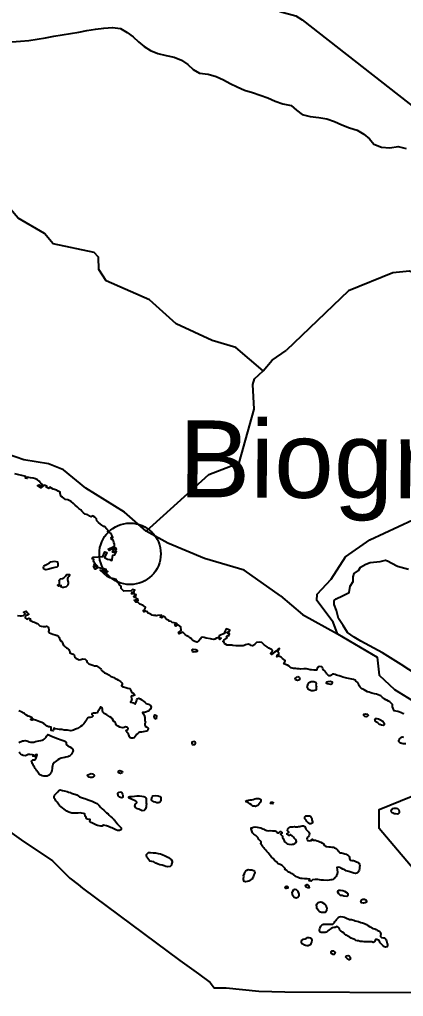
# Model space of a CAD drawing. Header units: metres. Extents: x 13.21 to 19.52, y 42.14 to 46.62.
# Drawn here: x 15.4171 to 15.5294, y 43.8117 to 44.0973 of the extents above; entities that cross this region are included whole.
import ezdxf

# ---------------------------------------------------------------- set-up
doc = ezdxf.new("R2010")
doc.units = ezdxf.units.M
doc.header["$MEASUREMENT"] = 0
for name, color, linetype in [('CESTE', 5, 'Continuous'), ('grad_manji', 1, 'Continuous'), ('granica', 2, 'Continuous'), ('hr', 9, 'Continuous'), ('naziv_manji', 1, 'Continuous'), ('PRUGE', 7, 'Continuous'), ('RIJEKE', 4, 'Continuous')]:
    doc.layers.add(name, color=color, linetype=linetype)
doc.styles.get("Standard").update_dxf_attribs({"font": 'arial.ttf'})

msp = doc.modelspace()

# ---------------------------------------------------------------- linework, layer by layer
at = {"layer": 'CESTE'}
for points in [[(15.49323, 44.09957), (15.49789, 44.09838), (15.49977, 44.09717), (15.56903, 44.04301), (15.57592, 44.04095), (15.59293, 44.03823), (15.60614, 44.03763)], [(15.48833, 43.99462), (15.48033, 44.00139), (15.47341, 44.00349), (15.4629, 44.00835), (15.45508, 44.01533), (15.44239, 44.02093), (15.44028, 44.02422), (15.44022, 44.02784), (15.43895, 44.02913), (15.42698, 44.03175), (15.4244, 44.03472), (15.41674, 44.03923), (15.41275, 44.0438), (15.40857, 44.04554), (15.40557, 44.05054), (15.40062, 44.05449), (15.39592, 44.06081), (15.39563, 44.06796), (15.39098, 44.07211), (15.38993, 44.07742), (15.386, 44.08197), (15.37364, 44.08269), (15.35175, 44.08625), (15.34647, 44.0877)], [(15.45416, 43.94772), (15.44783, 43.95325), (15.4365, 43.96029), (15.42992, 43.96568), (15.42559, 43.96744), (15.41831, 43.96858), (15.40932, 43.97169), (15.39793, 43.97866), (15.39469, 43.98141), (15.39162, 43.98815), (15.38519, 43.99587), (15.36815, 44.00631), (15.36432, 44.01093), (15.36068, 44.01761), (15.35487, 44.02347), (15.34184, 44.03433), (15.3224, 44.04236), (15.3135, 44.05019)], [(15.59072, 44.0249), (15.58337, 44.02594), (15.57589, 44.02588), (15.5621, 44.02176), (15.55558, 44.01631), (15.55341, 44.01579), (15.54612, 44.01722), (15.5312, 44.02372), (15.5263, 44.0232), (15.51329, 44.01793), (15.49507, 44.00054)], [(15.51006, 43.91768), (15.5088, 43.92114), (15.50404, 43.92747), (15.50415, 43.92929), (15.50828, 43.93373), (15.51239, 43.94026), (15.51958, 43.9452), (15.53213, 43.95102), (15.54405, 43.96034), (15.55023, 43.95763), (15.55424, 43.95923), (15.55668, 43.95847), (15.5585, 43.95956), (15.55698, 43.96282), (15.55906, 43.96614), (15.58544, 43.9944), (15.58609, 43.99615), (15.58535, 43.99969), (15.58751, 44.00425)], [(15.48833, 43.99462), (15.49094, 43.99766), (15.49507, 44.00054)], [(15.45416, 43.94772), (15.47246, 43.96429), (15.4813, 43.96774), (15.48575, 43.98335), (15.48536, 43.99056), (15.48582, 43.99228), (15.48833, 43.99462)], [(15.49346, 43.92883), (15.48277, 43.93635), (15.47123, 43.93971), (15.46048, 43.94421), (15.45416, 43.94772)], [(15.49346, 43.92883), (15.49988, 43.92334), (15.51006, 43.91768)], [(15.51006, 43.91768), (15.52172, 43.91094), (15.52228, 43.90568), (15.5268, 43.90142), (15.53813, 43.89444), (15.54223, 43.88997), (15.55305, 43.88253), (15.56323, 43.87737), (15.59172, 43.86635), (15.60907, 43.85353), (15.62433, 43.8476), (15.6286, 43.84129), (15.63092, 43.84048), (15.63402, 43.83792), (15.63902, 43.83861), (15.64132, 43.83806), (15.65063, 43.83206), (15.66616, 43.82646), (15.67203, 43.82317), (15.67656, 43.82166), (15.68389, 43.82074), (15.69288, 43.81789), (15.70094, 43.81172)]]:
    msp.add_lwpolyline(points, dxfattribs=at)
at = {"layer": 'grad_manji'}
msp.add_circle((15.44943, 43.9411), 0.00898, dxfattribs=at)
at = {"layer": 'granica'}
msp.add_lwpolyline([(15.40619, 43.86557), (15.41756, 43.85752), (15.42675, 43.85141), (15.43184, 43.84628), (15.43424, 43.84441), (15.43555, 43.84338), (15.46395, 43.82227), (15.46944, 43.81837), (15.47283, 43.81579), (15.47405, 43.8142), (15.47758, 43.81425), (15.4871, 43.81324), (15.49472, 43.81307), (15.53257, 43.81286), (15.53978, 43.81761), (15.54495, 43.83333), (15.53571, 43.84492), (15.5223, 43.86083), (15.52229, 43.86634), (15.53162, 43.87018), (15.55483, 43.86988), (15.55782, 43.87185)], dxfattribs=at)
at = {"layer": 'hr'}
for points in [[(15.52961, 43.89433), (15.52922, 43.89444), (15.5289, 43.89458), (15.52855, 43.89476), (15.52801, 43.89487), (15.5277, 43.89506), (15.5267, 43.8952), (15.52648, 43.89565), (15.52639, 43.89588), (15.52619, 43.8964), (15.52619, 43.89672), (15.52616, 43.89702), (15.52584, 43.89741), (15.52537, 43.89784), (15.52501, 43.89807), (15.52456, 43.89828), (15.52425, 43.89842), (15.52377, 43.89875), (15.52355, 43.89894), (15.52327, 43.89914), (15.52304, 43.89932), (15.52275, 43.89958), (15.5225, 43.89969), (15.52202, 43.89992), (15.52154, 43.90012), (15.52093, 43.90017), (15.52018, 43.9004), (15.51985, 43.90046), (15.51934, 43.90063), (15.51887, 43.90078), (15.51843, 43.90101), (15.51786, 43.90131), (15.51731, 43.9016), (15.51697, 43.90185), (15.51674, 43.9021), (15.51651, 43.9024), (15.51633, 43.90284), (15.51617, 43.90313), (15.51603, 43.90348), (15.51546, 43.90384), (15.51524, 43.90415), (15.5148, 43.90432), (15.51431, 43.90446), (15.5138, 43.90461), (15.51333, 43.9047), (15.51285, 43.90477), (15.51203, 43.905), (15.51164, 43.90502), (15.51113, 43.90524), (15.5106, 43.90543), (15.51024, 43.90555), (15.50983, 43.90568), (15.50938, 43.90584), (15.50903, 43.90596), (15.50862, 43.9059), (15.50831, 43.90565), (15.50798, 43.90543), (15.50764, 43.90547), (15.50733, 43.90565), (15.50719, 43.90584), (15.50701, 43.90599), (15.50685, 43.90624), (15.50662, 43.9065), (15.50636, 43.9068), (15.50623, 43.90698), (15.50604, 43.90714), (15.50582, 43.90753), (15.50573, 43.90792), (15.50547, 43.9081), (15.50486, 43.90819), (15.50448, 43.90807), (15.50432, 43.90789), (15.50413, 43.90761), (15.50404, 43.90738), (15.50395, 43.90709), (15.50318, 43.90711), (15.50246, 43.90717), (15.50214, 43.90724), (15.50144, 43.90738), (15.50099, 43.90744), (15.50067, 43.90747), (15.50026, 43.90751), (15.49937, 43.90739), (15.49893, 43.90744), (15.49829, 43.90751), (15.49791, 43.90755), (15.49762, 43.90757), (15.49727, 43.90759), (15.4968, 43.90764), (15.49651, 43.90776), (15.49622, 43.908), (15.49593, 43.9083), (15.49546, 43.90851), (15.49518, 43.90865), (15.49485, 43.90876), (15.49443, 43.90893), (15.49465, 43.90946), (15.49478, 43.90994), (15.49401, 43.91049), (15.49364, 43.91092), (15.49297, 43.91122), (15.49233, 43.91096), (15.4925, 43.91156), (15.49297, 43.91167), (15.49294, 43.91208), (15.49269, 43.91241), (15.49285, 43.91289), (15.49316, 43.91343), (15.49262, 43.91311), (15.49218, 43.91268), (15.49163, 43.91232), (15.49084, 43.91165), (15.4905, 43.91195), (15.49113, 43.91278), (15.49078, 43.91309), (15.49005, 43.91353), (15.48955, 43.91387), (15.48869, 43.91452), (15.488, 43.91518), (15.48724, 43.91525), (15.48644, 43.91516), (15.48609, 43.91489), (15.48588, 43.91466), (15.48526, 43.91421), (15.48485, 43.9143), (15.48454, 43.91452), (15.48397, 43.91471), (15.4832, 43.91452), (15.48276, 43.91427), (15.48247, 43.91418), (15.48219, 43.91418), (15.48143, 43.91416), (15.48114, 43.91419), (15.48038, 43.91423), (15.47952, 43.91428), (15.47917, 43.91437), (15.47784, 43.91444), (15.47733, 43.91469), (15.47705, 43.91478), (15.47692, 43.91527), (15.47654, 43.91549), (15.47686, 43.91583), (15.47752, 43.91632), (15.47785, 43.91654), (15.47759, 43.91691), (15.47794, 43.91721), (15.47829, 43.91714), (15.47829, 43.91739), (15.47848, 43.91774), (15.47797, 43.91787), (15.47814, 43.91829), (15.47849, 43.91845), (15.47858, 43.91881), (15.47808, 43.91902), (15.47753, 43.91918), (15.47705, 43.91822), (15.47744, 43.91817), (15.4769, 43.91778), (15.47655, 43.91765), (15.47607, 43.91746), (15.47546, 43.91715), (15.4754, 43.91669), (15.47467, 43.91641), (15.47422, 43.91616), (15.47391, 43.91607), (15.4733, 43.91618), (15.47295, 43.91626), (15.47172, 43.91644), (15.47111, 43.91662), (15.47058, 43.91673), (15.47023, 43.91665), (15.46998, 43.91626), (15.46956, 43.91571), (15.46892, 43.9153), (15.46841, 43.91544), (15.46774, 43.91578), (15.46746, 43.91605), (15.46727, 43.91632), (15.46695, 43.91656), (15.46664, 43.91688), (15.46601, 43.91716), (15.46557, 43.91755), (15.46484, 43.91821), (15.46379, 43.91768), (15.46357, 43.9181), (15.46436, 43.91873), (15.4643, 43.91978), (15.46345, 43.92036), (15.46281, 43.92), (15.46253, 43.92045), (15.4631, 43.92073), (15.46233, 43.92094), (15.46176, 43.92103), (15.46145, 43.9213), (15.46084, 43.92139), (15.46072, 43.92164), (15.46033, 43.92185), (15.45992, 43.92224), (15.45948, 43.92268), (15.45901, 43.92286), (15.45869, 43.92238), (15.45821, 43.92261), (15.45862, 43.92318), (15.45748, 43.92304), (15.4571, 43.92302), (15.45682, 43.92312), (15.45637, 43.92309), (15.45592, 43.9232), (15.45549, 43.92344), (15.45472, 43.92376), (15.45453, 43.9241), (15.45425, 43.92424), (15.4539, 43.92444), (15.45345, 43.92417), (15.45329, 43.92445), (15.45368, 43.9247), (15.45387, 43.92508), (15.45394, 43.92554), (15.45359, 43.9258), (15.45327, 43.92602), (15.45261, 43.92625), (15.45231, 43.92641), (15.45166, 43.92698), (15.45108, 43.92697), (15.45066, 43.92752), (15.45134, 43.92772), (15.4514, 43.9274), (15.45175, 43.92747), (15.45169, 43.92784), (15.4514, 43.92795), (15.45112, 43.9282), (15.45112, 43.92854), (15.45067, 43.92836), (15.45057, 43.92877), (15.45121, 43.92912), (15.45074, 43.9293), (15.44984, 43.92939), (15.45013, 43.9299), (15.45061, 43.92987), (15.45052, 43.93019), (15.4508, 43.93049), (15.45016, 43.93067), (15.44975, 43.93026), (15.44763, 43.93019), (15.44743, 43.93037), (15.44715, 43.9307), (15.44687, 43.931), (15.44687, 43.93141), (15.44671, 43.93173), (15.4463, 43.93203), (15.4461, 43.93241), (15.44586, 43.93276), (15.4456, 43.93319), (15.44535, 43.93356), (15.44468, 43.93383), (15.44351, 43.93411), (15.44268, 43.93443), (15.44065, 43.93629), (15.44139, 43.93633), (15.44224, 43.93543), (15.44294, 43.93594), (15.4426, 43.93614), (15.44218, 43.93594), (15.44205, 43.93622), (15.4424, 43.93649), (15.44133, 43.93682), (15.44082, 43.93695), (15.44002, 43.93714), (15.43922, 43.93665), (15.43878, 43.93748), (15.43916, 43.93763), (15.43949, 43.93729), (15.4399, 43.9375), (15.43954, 43.93791), (15.43901, 43.9378), (15.43889, 43.93812), (15.43924, 43.93828), (15.43904, 43.93844), (15.43879, 43.93878), (15.43876, 43.9391), (15.4388, 43.93943), (15.43835, 43.93963), (15.43866, 43.94013), (15.44143, 43.94029), (15.44206, 43.94171), (15.44264, 43.94145), (15.44196, 43.94006), (15.44286, 43.93958), (15.44346, 43.93949), (15.444, 43.93912), (15.44421, 43.9394), (15.44441, 43.94067), (15.44496, 43.94077), (15.44547, 43.94175), (15.44502, 43.94184), (15.4447, 43.9415), (15.44432, 43.94162), (15.44467, 43.94235), (15.44508, 43.94242), (15.44547, 43.94249), (15.44525, 43.94285), (15.44463, 43.94272), (15.4433, 43.94205), (15.44302, 43.94246), (15.44448, 43.94317), (15.44489, 43.94331), (15.44483, 43.94395), (15.44471, 43.94441), (15.44458, 43.94489), (15.4444, 43.94527), (15.44398, 43.94532), (15.44389, 43.94587), (15.4444, 43.94592), (15.44418, 43.94635), (15.44404, 43.94671), (15.44372, 43.94713), (15.44344, 43.94738), (15.443, 43.94734), (15.44281, 43.94766), (15.44301, 43.94793), (15.4426, 43.9483), (15.44198, 43.94904), (15.4418, 43.9491), (15.44115, 43.94945), (15.44076, 43.9498), (15.44017, 43.95029), (15.43967, 43.95077), (15.43961, 43.95129), (15.43912, 43.95185), (15.43862, 43.95207), (15.43834, 43.95219), (15.43805, 43.95187), (15.43752, 43.95215), (15.43739, 43.95235), (15.43707, 43.95248), (15.43629, 43.95274), (15.43582, 43.95309), (15.43534, 43.95355), (15.43504, 43.95396), (15.43445, 43.95435), (15.434, 43.95487), (15.43339, 43.95531), (15.43292, 43.95584), (15.43222, 43.95643), (15.43118, 43.95684), (15.43054, 43.957), (15.43007, 43.95739), (15.42964, 43.95771), (15.42917, 43.95797), (15.42906, 43.95831), (15.42896, 43.95882), (15.42896, 43.95911), (15.4284, 43.95942), (15.42796, 43.95974), (15.42691, 43.96001), (15.42596, 43.96055), (15.42566, 43.96019), (15.4249, 43.96056), (15.42512, 43.96088), (15.42429, 43.96115), (15.42336, 43.96038), (15.42238, 43.96104), (15.42286, 43.96129), (15.42343, 43.96101), (15.42378, 43.9614), (15.42334, 43.96174), (15.42311, 43.96195), (15.42283, 43.96232), (15.42236, 43.96271), (15.42181, 43.96298), (15.42109, 43.96324), (15.42032, 43.96333), (15.41944, 43.96351), (15.41931, 43.96314), (15.41886, 43.96321), (15.4189, 43.9637), (15.41569, 43.96447)], [(15.41651, 43.92306), (15.41724, 43.92296), (15.41771, 43.92296), (15.41824, 43.92306), (15.41871, 43.92354), (15.41828, 43.924), (15.41901, 43.92436), (15.41945, 43.92383), (15.41978, 43.92349), (15.41936, 43.92313), (15.41891, 43.92297), (15.41879, 43.92276), (15.41878, 43.92239), (15.41919, 43.92202), (15.41977, 43.9223), (15.42034, 43.92207), (15.42009, 43.92175), (15.42049, 43.92148), (15.42113, 43.92125), (15.42148, 43.92109), (15.4219, 43.92092), (15.42225, 43.92072), (15.42253, 43.92053), (15.42272, 43.92031), (15.42306, 43.9201), (15.42347, 43.91992), (15.42398, 43.91985), (15.42433, 43.91987), (15.42466, 43.91989), (15.42497, 43.91994), (15.42554, 43.91955), (15.42567, 43.91868), (15.4256, 43.91842), (15.42591, 43.91804), (15.42633, 43.91778), (15.4268, 43.91758), (15.42756, 43.91742), (15.42807, 43.91721), (15.42848, 43.91694), (15.42868, 43.91662), (15.4288, 43.91637), (15.42896, 43.91607), (15.42902, 43.91575), (15.42944, 43.91543), (15.42966, 43.91509), (15.42979, 43.91476), (15.42991, 43.9143), (15.43029, 43.91408), (15.43058, 43.91382), (15.43086, 43.91364), (15.43118, 43.91343), (15.43153, 43.91318), (15.43159, 43.91287), (15.43177, 43.91241), (15.43185, 43.91213), (15.43248, 43.91188), (15.43283, 43.91181), (15.43307, 43.91154), (15.43321, 43.91114), (15.43327, 43.91083), (15.43361, 43.91057), (15.43396, 43.91039), (15.43457, 43.91016), (15.43507, 43.91025), (15.43564, 43.91038), (15.43631, 43.91035), (15.4367, 43.90989), (15.43678, 43.90963), (15.43694, 43.90935), (15.43739, 43.90899), (15.43796, 43.90876), (15.43849, 43.9086), (15.43904, 43.90837), (15.43961, 43.90833), (15.44034, 43.90791), (15.44056, 43.90768), (15.44094, 43.90734), (15.4411, 43.90704), (15.44132, 43.90683), (15.44199, 43.90635), (15.44256, 43.90608), (15.44319, 43.90574), (15.44344, 43.9056), (15.4437, 43.90539), (15.44417, 43.90517), (15.44465, 43.90493), (15.445, 43.90475), (15.44553, 43.90443), (15.44608, 43.90418), (15.44661, 43.90376), (15.44699, 43.90337), (15.44709, 43.90317), (15.44709, 43.90282), (15.44696, 43.90253), (15.44743, 43.90223), (15.44778, 43.90214), (15.44819, 43.90203), (15.44876, 43.90184), (15.44933, 43.9017), (15.44956, 43.90138), (15.44975, 43.90095), (15.44987, 43.90065), (15.45044, 43.90033), (15.45079, 43.89982), (15.45035, 43.89964), (15.44996, 43.89956), (15.44974, 43.89928), (15.44981, 43.89893), (15.4499, 43.89871), (15.44987, 43.89846), (15.4498, 43.89816), (15.44955, 43.89779), (15.45047, 43.89756), (15.4506, 43.89736), (15.45092, 43.89715), (15.4513, 43.89806), (15.45136, 43.89841), (15.45151, 43.8987), (15.45196, 43.89893), (15.45241, 43.8987), (15.45284, 43.89845), (15.45307, 43.89825), (15.45339, 43.89806), (15.45386, 43.89767), (15.45418, 43.8974), (15.45481, 43.89712), (15.45544, 43.89675), (15.4556, 43.8963), (15.45541, 43.89574), (15.45524, 43.89556), (15.455, 43.89531), (15.45471, 43.89511), (15.45421, 43.89493), (15.45366, 43.89477), (15.45335, 43.89476), (15.45303, 43.8947), (15.45322, 43.8944), (15.45367, 43.89381), (15.45369, 43.89351), (15.45373, 43.89326), (15.45372, 43.89282), (15.45376, 43.8923), (15.4539, 43.89189), (15.45376, 43.89153), (15.45375, 43.89122), (15.45389, 43.89071), (15.45435, 43.8904), (15.45458, 43.89021), (15.45471, 43.89001), (15.45464, 43.8896), (15.4542, 43.88925), (15.45328, 43.88903), (15.45274, 43.88894), (15.45229, 43.88895), (15.45191, 43.88877), (15.45165, 43.88859), (15.4514, 43.88838), (15.45121, 43.88811), (15.45096, 43.88772), (15.45067, 43.88733), (15.45028, 43.8872), (15.44977, 43.8872), (15.44942, 43.88733), (15.4493, 43.88759), (15.44912, 43.88793), (15.44908, 43.8882), (15.44896, 43.88841), (15.44882, 43.8887), (15.4486, 43.88891), (15.44826, 43.88923), (15.44842, 43.88955), (15.44878, 43.88972), (15.44886, 43.8901), (15.4487, 43.89038), (15.44841, 43.89044), (15.44813, 43.89052), (15.44769, 43.89033), (15.44729, 43.89028), (15.44682, 43.89036), (15.44645, 43.89043), (15.44591, 43.89068), (15.44547, 43.89089), (15.44525, 43.89118), (15.44527, 43.89152), (15.44506, 43.89191), (15.44458, 43.89217), (15.44448, 43.89248), (15.4442, 43.89292), (15.44398, 43.89321), (15.44355, 43.89342), (15.44322, 43.89363), (15.44265, 43.89405), (15.44227, 43.89423), (15.44186, 43.89443), (15.44151, 43.89483), (15.44136, 43.89528), (15.44138, 43.89572), (15.4413, 43.89611), (15.44092, 43.89636), (15.4406, 43.89586), (15.4404, 43.89567), (15.44025, 43.89537), (15.44002, 43.89503), (15.43983, 43.8946), (15.43936, 43.89448), (15.43869, 43.89455), (15.43828, 43.89437), (15.43825, 43.89414), (15.43847, 43.89396), (15.43862, 43.89375), (15.43821, 43.89338), (15.43777, 43.89327), (15.43738, 43.89325), (15.43695, 43.89309), (15.43675, 43.89284), (15.43672, 43.89251), (15.4364, 43.8921), (15.43624, 43.89176), (15.43595, 43.89144), (15.43573, 43.89121), (15.43541, 43.89096), (15.43494, 43.89064), (15.43459, 43.89039), (15.43401, 43.89009), (15.43344, 43.88982), (15.43284, 43.88959), (15.43208, 43.88932), (15.43116, 43.88952), (15.43017, 43.8896), (15.42948, 43.88971), (15.42881, 43.88975), (15.42821, 43.88989), (15.42754, 43.88991), (15.42713, 43.89015), (15.42697, 43.88937), (15.42634, 43.8895), (15.42634, 43.89042), (15.42599, 43.89053), (15.42554, 43.89056), (15.42514, 43.89075), (15.42475, 43.89104), (15.42418, 43.89152), (15.42361, 43.8918), (15.42304, 43.89203), (15.42256, 43.89218), (15.42209, 43.89234), (15.42146, 43.8926), (15.42114, 43.89275), (15.42066, 43.89244), (15.42032, 43.89269), (15.42079, 43.89317), (15.42006, 43.89354), (15.41965, 43.89368), (15.4191, 43.8939), (15.41854, 43.89441), (15.41819, 43.89464), (15.41782, 43.89484), (15.41739, 43.895), (15.41692, 43.89523)], [(15.41691, 43.88599), (15.41792, 43.8864), (15.41792, 43.8864), (15.41837, 43.88646), (15.41872, 43.88652), (15.41925, 43.88647), (15.41951, 43.88633), (15.41996, 43.88614), (15.42031, 43.88605), (15.42078, 43.88603), (15.42129, 43.88606), (15.42173, 43.88622), (15.4223, 43.88638), (15.42271, 43.88646), (15.42335, 43.88655), (15.42367, 43.88664), (15.42402, 43.88676), (15.42427, 43.8869), (15.42449, 43.88711), (15.42471, 43.88736), (15.42485, 43.88756), (15.425, 43.88783), (15.42519, 43.88804), (15.42541, 43.88829), (15.42567, 43.88817), (15.42608, 43.88799), (15.42645, 43.88785), (15.42719, 43.88756), (15.42788, 43.88724), (15.42851, 43.88701), (15.42902, 43.88685), (15.42957, 43.88666), (15.43014, 43.88641), (15.43051, 43.88626), (15.43077, 43.88607), (15.43073, 43.88561), (15.43087, 43.88526), (15.43125, 43.88499), (15.43184, 43.88468), (15.43229, 43.88444), (15.43261, 43.88414), (15.43277, 43.88355), (15.43257, 43.88309), (15.43231, 43.88259), (15.4319, 43.88213), (15.43161, 43.88198), (15.43118, 43.88179), (15.4306, 43.88166), (15.43032, 43.88158), (15.42974, 43.88149), (15.42931, 43.8814), (15.42879, 43.88118), (15.42828, 43.88087), (15.42787, 43.88058), (15.42756, 43.88031), (15.42723, 43.88008), (15.42702, 43.87985), (15.42679, 43.8795), (15.42673, 43.8791), (15.42662, 43.87868), (15.42663, 43.87831), (15.42653, 43.87779), (15.42644, 43.87749), (15.42631, 43.87708), (15.42605, 43.87669), (15.4258, 43.87644), (15.42551, 43.87626), (15.42526, 43.87614), (15.42479, 43.8761), (15.42422, 43.87612), (15.42371, 43.87625), (15.4231, 43.87651), (15.42288, 43.87673), (15.42245, 43.87727), (15.42219, 43.87766), (15.42193, 43.87802), (15.42171, 43.87839), (15.42149, 43.87873), (15.4213, 43.87907), (15.42108, 43.87944), (15.4209, 43.87976), (15.4208, 43.88001), (15.42058, 43.88029), (15.42074, 43.88063), (15.42095, 43.88085), (15.42153, 43.88092), (15.42175, 43.8812), (15.42192, 43.88145), (15.42207, 43.88172), (15.42223, 43.88239), (15.42195, 43.88248), (15.42143, 43.88182), (15.42102, 43.88191), (15.42131, 43.88228), (15.42086, 43.88232), (15.42011, 43.88246), (15.41966, 43.88242), (15.41925, 43.88221), (15.419, 43.88212), (15.41871, 43.8821), (15.41814, 43.88216), (15.41779, 43.88231), (15.41747, 43.88255), (15.41716, 43.88288), (15.417, 43.88313)], [(15.53004, 43.88561), (15.52926, 43.88557), (15.52893, 43.88566), (15.52865, 43.88575), (15.52824, 43.88602), (15.52802, 43.88627), (15.52805, 43.88659), (15.52824, 43.88696), (15.52836, 43.88714), (15.52865, 43.88741), (15.52899, 43.88758), (15.52941, 43.88753)]]:
    msp.add_lwpolyline(points, dxfattribs=at)
for points in [[(15.42731, 43.93893), (15.42823, 43.93872), (15.42829, 43.93814), (15.42826, 43.9375), (15.42801, 43.93724), (15.4274, 43.93712), (15.42664, 43.93687), (15.42563, 43.93657), (15.42483, 43.93639), (15.42416, 43.93664), (15.42407, 43.93696), (15.42416, 43.93748), (15.42458, 43.93783), (15.42518, 43.9381), (15.42588, 43.93842), (15.42629, 43.93875), (15.42731, 43.93893)], [(15.42962, 43.93122), (15.42919, 43.93147), (15.42924, 43.93181), (15.42848, 43.93165), (15.42823, 43.93192), (15.42875, 43.9322), (15.4288, 43.93254), (15.4288, 43.93291), (15.42868, 43.9333), (15.42884, 43.9336), (15.42912, 43.93378), (15.42963, 43.93387), (15.43002, 43.93405), (15.43024, 43.93426), (15.43052, 43.93458), (15.43075, 43.9349), (15.43104, 43.93506), (15.4317, 43.93506), (15.43173, 43.93483), (15.43148, 43.93449), (15.43119, 43.93419), (15.4311, 43.93385), (15.43112, 43.93361), (15.43122, 43.93309), (15.43132, 43.93279), (15.43132, 43.93245), (15.43121, 43.93195), (15.43106, 43.93172), (15.43074, 43.93149), (15.43039, 43.93136), (15.42991, 43.93124), (15.42962, 43.93122)], [(15.4754, 43.91669), (15.4761, 43.91641), (15.47569, 43.91609), (15.4754, 43.91669)], [(15.46799, 43.91237), (15.46768, 43.91251), (15.46755, 43.91306), (15.4679, 43.91319), (15.46863, 43.91315), (15.46904, 43.91292), (15.46901, 43.91257), (15.46873, 43.91241), (15.46799, 43.91237)], [(15.49846, 43.90522), (15.4989, 43.90499), (15.49903, 43.90479), (15.4991, 43.90456), (15.49897, 43.90435), (15.49871, 43.90417), (15.4984, 43.90412), (15.49777, 43.90428), (15.49769, 43.90469), (15.49846, 43.90522)], [(15.50378, 43.9026), (15.50394, 43.9024), (15.50387, 43.90214), (15.50384, 43.90169), (15.50384, 43.90148), (15.50378, 43.90125), (15.50334, 43.90111), (15.50299, 43.90107), (15.50248, 43.90109), (15.50216, 43.90115), (15.50165, 43.90145), (15.50129, 43.90198), (15.50127, 43.90225), (15.5013, 43.90245), (15.50139, 43.90269), (15.50145, 43.90303), (15.50162, 43.90328), (15.50196, 43.90358), (15.50241, 43.90376), (15.50314, 43.90377), (15.50367, 43.90354), (15.50381, 43.9032), (15.50378, 43.9026)], [(15.50803, 43.90387), (15.50854, 43.90366), (15.50854, 43.90341), (15.50845, 43.90302), (15.50819, 43.90288), (15.50765, 43.90297), (15.50714, 43.90308), (15.50676, 43.90341), (15.50695, 43.90371), (15.50732, 43.90382), (15.50803, 43.90387)], [(15.45702, 43.89282), (15.45659, 43.89307), (15.45649, 43.89348), (15.45668, 43.89406), (15.45713, 43.8938), (15.45702, 43.89282)], [(15.51899, 43.89421), (15.51902, 43.8938), (15.51877, 43.89353), (15.51846, 43.89348), (15.51808, 43.89353), (15.51779, 43.89385), (15.51784, 43.89422), (15.51842, 43.89433), (15.51899, 43.89421)], [(15.52335, 43.89221), (15.52355, 43.89189), (15.52373, 43.89161), (15.52377, 43.89141), (15.52371, 43.89116), (15.52358, 43.89095), (15.52301, 43.891), (15.52247, 43.89122), (15.52221, 43.89139), (15.52187, 43.8917), (15.52132, 43.892), (15.52113, 43.8922), (15.52107, 43.89244), (15.52103, 43.89269), (15.52122, 43.893), (15.52163, 43.89301), (15.52208, 43.89285), (15.52244, 43.89266), (15.52335, 43.89221)], [(15.46811, 43.88638), (15.46845, 43.88603), (15.46846, 43.88562), (15.46824, 43.88525), (15.4677, 43.88525), (15.46763, 43.88564), (15.46757, 43.88613), (15.46811, 43.88638)], [(15.44722, 43.87745), (15.44708, 43.87708), (15.44658, 43.87692), (15.44604, 43.87706), (15.44601, 43.8775), (15.4461, 43.8777), (15.44645, 43.87772), (15.44722, 43.87745)], [(15.43805, 43.87691), (15.43846, 43.87675), (15.4389, 43.87645), (15.4389, 43.87609), (15.43867, 43.87584), (15.43832, 43.87574), (15.43789, 43.8757), (15.4375, 43.87579), (15.43716, 43.87597), (15.43697, 43.87625), (15.43706, 43.8765), (15.43805, 43.87691)], [(15.42965, 43.87193), (15.43012, 43.87184), (15.43101, 43.87159), (15.43145, 43.87141), (15.43187, 43.87129), (15.43224, 43.87115), (15.43263, 43.87102), (15.43291, 43.87093), (15.43329, 43.87084), (15.43383, 43.8707), (15.43424, 43.87037), (15.43462, 43.87007), (15.43522, 43.86989), (15.43577, 43.86971), (15.43624, 43.86957), (15.43671, 43.86941), (15.43742, 43.86909), (15.43833, 43.86881), (15.43928, 43.86833), (15.43978, 43.86808), (15.44027, 43.8676), (15.44086, 43.86698), (15.44128, 43.86661), (15.44175, 43.86618), (15.44226, 43.86572), (15.44258, 43.86543), (15.44298, 43.86506), (15.44331, 43.86469), (15.44371, 43.86432), (15.44418, 43.86389), (15.44454, 43.86355), (15.44469, 43.86334), (15.44497, 43.86311), (15.44523, 43.86276), (15.44558, 43.86237), (15.4457, 43.86219), (15.44608, 43.86178), (15.4463, 43.86151), (15.44663, 43.86125), (15.44681, 43.86098), (15.44685, 43.86066), (15.44672, 43.86041), (15.44637, 43.8602), (15.44573, 43.8602), (15.44526, 43.86041), (15.44488, 43.86064), (15.44453, 43.8608), (15.44412, 43.861), (15.4437, 43.86114), (15.44307, 43.86144), (15.44254, 43.86162), (15.4417, 43.86176), (15.44117, 43.86146), (15.44086, 43.86149), (15.43994, 43.86165), (15.43959, 43.86183), (15.43898, 43.86213), (15.43845, 43.86238), (15.43803, 43.86259), (15.4378, 43.86275), (15.43768, 43.86298), (15.43772, 43.86345), (15.43699, 43.8635), (15.43664, 43.86376), (15.43655, 43.86401), (15.43642, 43.86428), (15.43629, 43.86453), (15.43623, 43.86508), (15.43576, 43.86522), (15.43525, 43.86534), (15.4348, 43.86536), (15.43427, 43.86531), (15.43316, 43.86532), (15.43236, 43.86529), (15.43151, 43.86561), (15.43097, 43.86589), (15.43055, 43.86615), (15.43011, 43.86644), (15.42967, 43.86681), (15.42925, 43.86715), (15.42881, 43.86754), (15.4285, 43.86793), (15.4283, 43.86818), (15.42808, 43.86851), (15.42771, 43.86891), (15.42749, 43.86935), (15.42727, 43.86964), (15.4272, 43.8701), (15.42732, 43.87056), (15.42771, 43.87097), (15.4279, 43.87114), (15.42815, 43.87134), (15.42828, 43.87157), (15.42863, 43.87193), (15.42898, 43.87208), (15.42965, 43.87193)], [(15.44644, 43.87152), (15.44689, 43.87139), (15.44714, 43.87109), (15.44723, 43.87084), (15.44735, 43.87042), (15.44735, 43.87011), (15.44723, 43.86985), (15.44698, 43.86977), (15.44659, 43.86983), (15.44637, 43.86997), (15.44606, 43.87025), (15.44596, 43.87044), (15.4459, 43.87068), (15.44584, 43.87089), (15.44587, 43.87111), (15.44644, 43.87152)], [(15.45138, 43.87035), (15.45183, 43.87033), (15.45221, 43.87035), (15.45288, 43.87025), (15.45341, 43.87019), (15.45376, 43.87003), (15.45404, 43.86977), (15.45412, 43.86948), (15.45414, 43.86907), (15.45417, 43.86873), (15.45417, 43.86824), (15.4542, 43.86795), (15.45416, 43.86758), (15.45411, 43.86719), (15.45401, 43.86689), (15.45394, 43.8666), (15.45376, 43.8663), (15.45357, 43.86605), (15.45296, 43.86601), (15.45255, 43.86621), (15.45223, 43.86641), (15.45198, 43.86651), (15.45157, 43.8666), (15.45131, 43.86671), (15.451, 43.86692), (15.45084, 43.86743), (15.4509, 43.86772), (15.45106, 43.86798), (15.45119, 43.86818), (15.45138, 43.8685), (15.45116, 43.86879), (15.45072, 43.86898), (15.45027, 43.86921), (15.44986, 43.86939), (15.44954, 43.86953), (15.44917, 43.86965), (15.44904, 43.86983), (15.44903, 43.8701), (15.44932, 43.8702), (15.4497, 43.8702), (15.45005, 43.87015), (15.45138, 43.87035)], [(15.45585, 43.87019), (15.4562, 43.87035), (15.45687, 43.87042), (15.45761, 43.87034), (15.45814, 43.87013), (15.45846, 43.86994), (15.45846, 43.86936), (15.45839, 43.86895), (15.45823, 43.86859), (15.45798, 43.86838), (15.45766, 43.86833), (15.45728, 43.86833), (15.45675, 43.86849), (15.45642, 43.86863), (15.45608, 43.86881), (15.45582, 43.86902), (15.45567, 43.86927), (15.45585, 43.87019)], [(15.48315, 43.86869), (15.48363, 43.86897), (15.48411, 43.8691), (15.48459, 43.86917), (15.48502, 43.86924), (15.48545, 43.8693), (15.48595, 43.86949), (15.48633, 43.86962), (15.48674, 43.86962), (15.48713, 43.86957), (15.48754, 43.86942), (15.4877, 43.86918), (15.48763, 43.86878), (15.48744, 43.86838), (15.48722, 43.86802), (15.48703, 43.86775), (15.4868, 43.86752), (15.48651, 43.86741), (15.48614, 43.86726), (15.48582, 43.86731), (15.48547, 43.86734), (15.48515, 43.86756), (15.4849, 43.86773), (15.48449, 43.86798), (15.48433, 43.86816), (15.48405, 43.86834), (15.48315, 43.86869)], [(15.49128, 43.8685), (15.49118, 43.86804), (15.49048, 43.86811), (15.49071, 43.8685), (15.49128, 43.8685)], [(15.52708, 43.86513), (15.52676, 43.8651), (15.52647, 43.86527), (15.52613, 43.86542), (15.52593, 43.86558), (15.52581, 43.86595), (15.52587, 43.86616), (15.526, 43.86641), (15.52621, 43.86663), (15.5267, 43.86673), (15.5273, 43.86671), (15.52764, 43.86662), (15.52787, 43.86648), (15.52806, 43.86632), (15.52816, 43.86591), (15.52816, 43.86552), (15.52801, 43.86534), (15.52775, 43.86502), (15.52708, 43.86513)], [(15.50128, 43.86448), (15.50187, 43.86448), (15.50226, 43.86422), (15.50242, 43.86395), (15.50255, 43.8637), (15.50261, 43.86333), (15.50271, 43.86309), (15.50277, 43.86279), (15.50274, 43.86258), (15.50271, 43.86235), (15.5023, 43.86222), (15.50202, 43.86221), (15.50169, 43.86234), (15.50151, 43.86251), (15.50113, 43.86282), (15.50089, 43.86321), (15.50071, 43.86342), (15.50057, 43.86365), (15.50055, 43.864), (15.50052, 43.86425), (15.50087, 43.86447), (15.50128, 43.86448)], [(15.49452, 43.85725), (15.49464, 43.8569), (15.49515, 43.85657), (15.4954, 43.85636), (15.49588, 43.85622), (15.49652, 43.85618), (15.4969, 43.85621), (15.49718, 43.85625), (15.49763, 43.85646), (15.49798, 43.85669), (15.4981, 43.85703), (15.49801, 43.85728), (15.49778, 43.8576), (15.49743, 43.85799), (15.49724, 43.85827), (15.49689, 43.85861), (15.49638, 43.85906), (15.49593, 43.85881), (15.4953, 43.85929), (15.4959, 43.85962), (15.49568, 43.85989), (15.49548, 43.86011), (15.49555, 43.86069), (15.49576, 43.86094), (15.49602, 43.86115), (15.49636, 43.86129), (15.49675, 43.8613), (15.49709, 43.86133), (15.49748, 43.86136), (15.49783, 43.86131), (15.49843, 43.86131), (15.49871, 43.86136), (15.49904, 43.86143), (15.49941, 43.86152), (15.49973, 43.86157), (15.50011, 43.86159), (15.50053, 43.86143), (15.50063, 43.86116), (15.50072, 43.86091), (15.50088, 43.86063), (15.50113, 43.86029), (15.50149, 43.8599), (15.50171, 43.85972), (15.5019, 43.85928), (15.5018, 43.85891), (15.50171, 43.85871), (15.50159, 43.8585), (15.50136, 43.85825), (15.50117, 43.85793), (15.50118, 43.8577), (15.50134, 43.85734), (15.50181, 43.8572), (15.50251, 43.85727), (15.50247, 43.85762), (15.50274, 43.85769), (15.50292, 43.85743), (15.50368, 43.85743), (15.50419, 43.85723), (15.50455, 43.85712), (15.50492, 43.85696), (15.50524, 43.85679), (15.50575, 43.85648), (15.50601, 43.85629), (15.50627, 43.85582), (15.50667, 43.85559), (15.507, 43.85552), (15.50753, 43.85548), (15.50792, 43.85545), (15.50843, 43.85538), (15.5089, 43.85532), (15.50922, 43.8552), (15.50967, 43.85496), (15.50991, 43.85479), (15.51007, 43.85459), (15.51043, 43.85422), (15.51049, 43.85402), (15.51065, 43.85379), (15.51097, 43.85373), (15.51126, 43.8537), (15.51161, 43.85365), (15.51196, 43.85354), (15.51228, 43.85345), (15.51259, 43.85336), (15.51329, 43.85286), (15.51351, 43.85261), (15.51361, 43.85231), (15.51365, 43.85208), (15.51374, 43.85179), (15.51377, 43.85153), (15.51431, 43.85149), (15.51482, 43.85142), (15.51511, 43.85133), (15.51568, 43.85112), (15.51596, 43.85101), (15.51625, 43.85083), (15.51647, 43.85055), (15.51654, 43.85035), (15.5166, 43.84987), (15.51657, 43.84952), (15.51651, 43.84906), (15.51642, 43.84865), (15.51635, 43.84838), (15.51616, 43.8481), (15.51595, 43.84788), (15.51572, 43.84772), (15.51537, 43.84762), (15.51486, 43.84773), (15.51454, 43.84788), (15.51403, 43.84803), (15.51344, 43.84821), (15.51267, 43.84849), (15.51238, 43.8486), (15.51198, 43.84881), (15.51169, 43.84896), (15.51118, 43.84922), (15.51092, 43.8494), (15.51035, 43.84955), (15.5099, 43.84944), (15.50997, 43.84887), (15.51003, 43.84862), (15.51007, 43.84823), (15.51008, 43.84791), (15.51004, 43.84765), (15.51001, 43.8474), (15.50982, 43.84709), (15.5097, 43.84683), (15.50944, 43.84651), (15.50926, 43.84622), (15.50901, 43.8461), (15.50878, 43.84594), (15.50847, 43.84584), (15.50814, 43.84577), (15.50761, 43.84568), (15.50707, 43.84562), (15.50602, 43.84568), (15.50532, 43.84575), (15.50479, 43.84583), (15.50436, 43.84588), (15.50393, 43.84588), (15.50354, 43.84586), (15.50281, 43.84583), (15.50243, 43.84542), (15.50184, 43.84551), (15.50205, 43.84599), (15.50167, 43.84604), (15.50123, 43.84608), (15.50078, 43.8461), (15.50044, 43.84612), (15.4998, 43.84617), (15.49938, 43.84622), (15.49903, 43.84633), (15.49856, 43.84649), (15.49814, 43.84672), (15.49779, 43.84692), (15.49729, 43.84723), (15.49668, 43.84762), (15.49633, 43.84785), (15.49589, 43.84808), (15.49547, 43.84836), (15.49525, 43.84851), (15.49465, 43.84887), (15.49475, 43.84912), (15.4945, 43.8494), (15.49425, 43.8497), (15.4939, 43.85003), (15.49335, 43.85025), (15.49274, 43.85048), (15.49221, 43.85108), (15.4917, 43.85152), (15.49126, 43.852), (15.49081, 43.85244), (15.49041, 43.85296), (15.49012, 43.85335), (15.48984, 43.85372), (15.48946, 43.85413), (15.48914, 43.8545), (15.48877, 43.85487), (15.48851, 43.85514), (15.48823, 43.85545), (15.48769, 43.85635), (15.48775, 43.85685), (15.48747, 43.8572), (15.48706, 43.85761), (15.48678, 43.85818), (15.48618, 43.8588), (15.48567, 43.85917), (15.48526, 43.85954), (15.48513, 43.85986), (15.48501, 43.86013), (15.48491, 43.86043), (15.48481, 43.86075), (15.48481, 43.86098), (15.48527, 43.86103), (15.48557, 43.86118), (15.48598, 43.86129), (15.48659, 43.86125), (15.4871, 43.8611), (15.48765, 43.86102), (15.48821, 43.86069), (15.48851, 43.86058), (15.48881, 43.86043), (15.48942, 43.86021), (15.48988, 43.86017), (15.49039, 43.86021), (15.49105, 43.86017), (15.4919, 43.86013), (15.49226, 43.85991), (15.49256, 43.85957), (15.49296, 43.85953), (15.49344, 43.85993), (15.49394, 43.85953), (15.49341, 43.8592), (15.49363, 43.85898), (15.49388, 43.8587), (15.49401, 43.85843), (15.49403, 43.85817), (15.49419, 43.8579), (15.49452, 43.85725)], [(15.45698, 43.85073), (15.45641, 43.85106), (15.45578, 43.85117), (15.45523, 43.85131), (15.45489, 43.85161), (15.45464, 43.85204), (15.45436, 43.85243), (15.45422, 43.85284), (15.45423, 43.85326), (15.45477, 43.85376), (15.45544, 43.85376), (15.4562, 43.85366), (15.45689, 43.85367), (15.45769, 43.85353), (15.45832, 43.85339), (15.45885, 43.85326), (15.45968, 43.85284), (15.46025, 43.85257), (15.46063, 43.85236), (15.46111, 43.85199), (15.46145, 43.85174), (15.4617, 43.8513), (15.46171, 43.85098), (15.46158, 43.85039), (15.46158, 43.85007), (15.46117, 43.84968), (15.46034, 43.84961), (15.45986, 43.84975), (15.45939, 43.84986), (15.45882, 43.85005), (15.45815, 43.85023), (15.45768, 43.85039), (15.45698, 43.85073)], [(15.48298, 43.84777), (15.48297, 43.8481), (15.48329, 43.84842), (15.48358, 43.84864), (15.48399, 43.84879), (15.4844, 43.84876), (15.485, 43.84871), (15.48555, 43.84857), (15.48579, 43.84832), (15.48591, 43.848), (15.48586, 43.84768), (15.48566, 43.84727), (15.48551, 43.84683), (15.4854, 43.84657), (15.48525, 43.84626), (15.48509, 43.84605), (15.48474, 43.84578), (15.48451, 43.8456), (15.48416, 43.84545), (15.48363, 43.8453), (15.48318, 43.84526), (15.48281, 43.84535), (15.48261, 43.84588), (15.48265, 43.84627), (15.48272, 43.8467), (15.48265, 43.84705), (15.48271, 43.84727), (15.48298, 43.84777)], [(15.49552, 43.84385), (15.49555, 43.8436), (15.49559, 43.84339), (15.49511, 43.84323), (15.49479, 43.84348), (15.49488, 43.84382), (15.49527, 43.84398), (15.49552, 43.84385)], [(15.49734, 43.84294), (15.49765, 43.84306), (15.49797, 43.84298), (15.49844, 43.84264), (15.49848, 43.84243), (15.49871, 43.84194), (15.49877, 43.84159), (15.49883, 43.84134), (15.49878, 43.841), (15.49846, 43.8406), (15.49798, 43.84042), (15.49741, 43.84067), (15.49709, 43.84102), (15.4969, 43.84129), (15.4969, 43.84158), (15.49687, 43.842), (15.4969, 43.84232), (15.49702, 43.8425), (15.49734, 43.84294)], [(15.50174, 43.84405), (15.50181, 43.84351), (15.50143, 43.84343), (15.50089, 43.84365), (15.50069, 43.844), (15.50069, 43.8442), (15.50121, 43.84441), (15.50145, 43.84432), (15.50174, 43.84405)], [(15.51269, 43.84094), (15.51191, 43.841), (15.51146, 43.84119), (15.51095, 43.84128), (15.51073, 43.84146), (15.51045, 43.84176), (15.51017, 43.84216), (15.51016, 43.84251), (15.51057, 43.84276), (15.51095, 43.8428), (15.51161, 43.8427), (15.51213, 43.84249), (15.51289, 43.84202), (15.51311, 43.84181), (15.51312, 43.84153), (15.51312, 43.84132), (15.51299, 43.8411), (15.51269, 43.84094)], [(15.51859, 43.83951), (15.51861, 43.83924), (15.51817, 43.83905), (15.51772, 43.83896), (15.51713, 43.83912), (15.51697, 43.83937), (15.5169, 43.83964), (15.51709, 43.83996), (15.51747, 43.84015), (15.51797, 43.84015), (15.51839, 43.83992), (15.51859, 43.83951)], [(15.50633, 43.83881), (15.50663, 43.83852), (15.50679, 43.83822), (15.50682, 43.8379), (15.50694, 43.83749), (15.50689, 43.83697), (15.50685, 43.83676), (15.5067, 43.83646), (15.50635, 43.83628), (15.506, 43.83628), (15.50543, 43.83627), (15.50514, 43.83636), (15.50476, 43.83662), (15.5045, 43.83687), (15.50412, 43.83735), (15.50406, 43.83755), (15.50405, 43.83792), (15.50395, 43.8384), (15.50405, 43.83865), (15.50427, 43.83902), (15.50446, 43.8392), (15.50478, 43.83932), (15.50519, 43.83939), (15.5055, 43.83932), (15.50633, 43.83881)], [(15.50827, 43.83283), (15.50874, 43.83287), (15.50906, 43.83312), (15.50924, 43.83336), (15.50931, 43.83363), (15.50962, 43.83393), (15.50985, 43.83418), (15.5101, 43.83452), (15.51029, 43.83471), (15.51064, 43.83496), (15.51111, 43.83508), (15.51168, 43.83503), (15.51213, 43.83489), (15.51258, 43.83466), (15.51292, 43.83451), (15.51324, 43.83439), (15.51365, 43.83425), (15.51416, 43.83417), (15.51483, 43.83401), (15.51524, 43.83387), (15.51571, 43.83376), (15.5162, 43.83362), (15.51689, 43.83337), (15.5174, 43.83321), (15.51795, 43.83305), (15.51858, 43.83271), (15.51896, 43.83248), (15.51944, 43.83221), (15.51985, 43.83198), (15.52014, 43.8318), (15.52052, 43.83162), (15.52097, 43.83146), (15.52141, 43.83127), (15.52166, 43.83109), (15.5221, 43.83087), (15.52246, 43.83064), (15.52268, 43.83043), (15.52271, 43.83021), (15.52274, 43.82993), (15.52271, 43.82956), (15.52271, 43.82926), (15.52295, 43.82897), (15.52352, 43.82884), (15.52383, 43.82881), (15.52415, 43.82856), (15.52434, 43.82824), (15.52444, 43.82797), (15.52454, 43.82758), (15.52463, 43.82716), (15.52469, 43.82689), (15.52473, 43.82664), (15.52466, 43.82644), (15.52464, 43.8262), (15.52409, 43.82611), (15.5238, 43.82627), (15.5234, 43.82661), (15.52314, 43.82684), (15.52279, 43.82716), (15.52257, 43.82739), (15.52247, 43.82762), (15.52238, 43.82785), (15.52224, 43.82809), (15.52157, 43.82839), (15.52122, 43.82835), (15.5211, 43.82814), (15.52101, 43.82791), (15.52088, 43.82773), (15.52057, 43.82745), (15.52012, 43.82766), (15.51943, 43.8277), (15.51908, 43.82768), (15.51847, 43.82765), (15.51794, 43.82773), (15.51736, 43.82775), (15.51673, 43.82783), (15.51625, 43.82795), (15.51594, 43.828), (15.51549, 43.82811), (15.51523, 43.82829), (15.51488, 43.82847), (15.5146, 43.82856), (15.51412, 43.82879), (15.51373, 43.82904), (15.51329, 43.82927), (15.51266, 43.82968), (15.51217, 43.82999), (15.51201, 43.83018), (15.51151, 43.83056), (15.51106, 43.83091), (15.51082, 43.83107), (15.51071, 43.83149), (15.51055, 43.83171), (15.51033, 43.83194), (15.50998, 43.83215), (15.50944, 43.83191), (15.50903, 43.83189), (15.50868, 43.83177), (15.50827, 43.83163), (15.50792, 43.83141), (15.50761, 43.8312), (15.50722, 43.83094), (15.50703, 43.83067), (15.50678, 43.83051), (15.50653, 43.83042), (15.50584, 43.83042), (15.50527, 43.83039), (15.50501, 43.83056), (15.50485, 43.83083), (15.50485, 43.8312), (15.5049, 43.83154), (15.505, 43.83181), (15.50519, 43.83225), (15.50547, 43.83253), (15.5058, 43.83275), (15.50604, 43.83285), (15.5069, 43.83284), (15.50731, 43.83282), (15.50827, 43.83283)], [(15.50105, 43.82876), (15.50136, 43.82894), (15.50171, 43.82892), (15.50207, 43.82883), (15.50238, 43.82867), (15.50251, 43.82844), (15.50255, 43.82815), (15.50248, 43.82762), (15.50229, 43.82716), (15.5022, 43.82689), (15.50194, 43.8267), (15.5015, 43.82654), (15.50118, 43.82654), (15.50077, 43.82663), (15.50048, 43.8267), (15.49975, 43.82709), (15.4996, 43.82752), (15.4996, 43.82777), (15.49971, 43.82825), (15.5001, 43.82851), (15.5006, 43.82858), (15.50105, 43.82876)], [(15.50934, 43.82462), (15.50944, 43.82434), (15.50916, 43.82402), (15.5088, 43.82401), (15.5083, 43.82427), (15.5082, 43.82457), (15.50824, 43.82484), (15.50843, 43.8251), (15.5088, 43.82505), (15.50934, 43.82462)], [(15.51297, 43.82277), (15.51253, 43.82321), (15.51259, 43.82355), (15.51319, 43.82371), (15.51347, 43.82362), (15.51379, 43.82323), (15.51379, 43.82291), (15.51386, 43.8227), (15.51351, 43.82247), (15.51297, 43.82277)]]:
    msp.add_lwpolyline(points, close=True, dxfattribs=at)
at = {"layer": 'PRUGE'}
msp.add_lwpolyline([(15.41485, 44.09079), (15.41734, 44.09092), (15.41981, 44.09119), (15.42226, 44.09154), (15.42469, 44.09195), (15.4271, 44.09243), (15.42954, 44.09278), (15.43199, 44.09314), (15.43441, 44.0936), (15.43683, 44.09403), (15.43927, 44.09441), (15.44172, 44.09476), (15.44426, 44.09497), (15.44426, 44.09497), (15.44662, 44.09463), (15.44861, 44.09349), (15.45031, 44.09218), (15.45191, 44.09079), (15.45356, 44.08943), (15.45542, 44.08822), (15.45756, 44.08732), (15.45995, 44.0868), (15.46235, 44.08623), (15.46451, 44.08538), (15.46632, 44.08412), (15.46786, 44.08266), (15.46976, 44.08163), (15.47226, 44.08127), (15.47456, 44.08058), (15.47672, 44.07968), (15.47874, 44.07861), (15.48078, 44.07757), (15.48293, 44.07667), (15.48521, 44.07594), (15.4875, 44.07521), (15.48972, 44.07439), (15.49183, 44.07341), (15.49407, 44.07264), (15.49651, 44.07215), (15.49806, 44.07079), (15.49972, 44.0695), (15.50213, 44.06893), (15.50459, 44.06863), (15.507, 44.0682), (15.50926, 44.06742), (15.51139, 44.06648), (15.51357, 44.0656), (15.51587, 44.06489), (15.51782, 44.06378), (15.51944, 44.0624), (15.52077, 44.06086), (15.52293, 44.05998), (15.5254, 44.0598), (15.52787, 44.0602), (15.52787, 44.0602), (15.53015, 44.05957)], dxfattribs=at)
at = {"layer": 'RIJEKE'}
msp.add_lwpolyline([(15.53324, 43.90586), (15.52875, 43.9088), (15.5233, 43.9122), (15.51945, 43.91423), (15.51689, 43.91559), (15.51495, 43.91671), (15.51304, 43.91808), (15.51173, 43.92013), (15.51042, 43.92219), (15.50976, 43.92449), (15.50908, 43.92632), (15.50908, 43.92745), (15.5097, 43.92792), (15.51158, 43.92886), (15.51347, 43.92979), (15.51376, 43.93163), (15.5147, 43.93302), (15.51467, 43.93438), (15.51497, 43.93531), (15.51623, 43.93624), (15.51685, 43.93717), (15.5184, 43.93808), (15.51969, 43.93857), (15.52254, 43.93882), (15.52412, 43.93929), (15.52412, 43.93929), (15.52476, 43.93906), (15.52603, 43.93839), (15.52765, 43.93748), (15.53084, 43.93659)], dxfattribs=at)

# ---------------------------------------------------------------- texts
at = {"layer": 'naziv_manji', "insert": (15.46374, 43.98013), "char_height": 0.0224579, "width": 0.1347473, "attachment_point": 1, "rotation": 359.6744}
msp.add_mtext('{\\fArial CE|b0|i0|c238|p34;Biograd}', dxfattribs=at)

doc.saveas('drawing.dxf')
